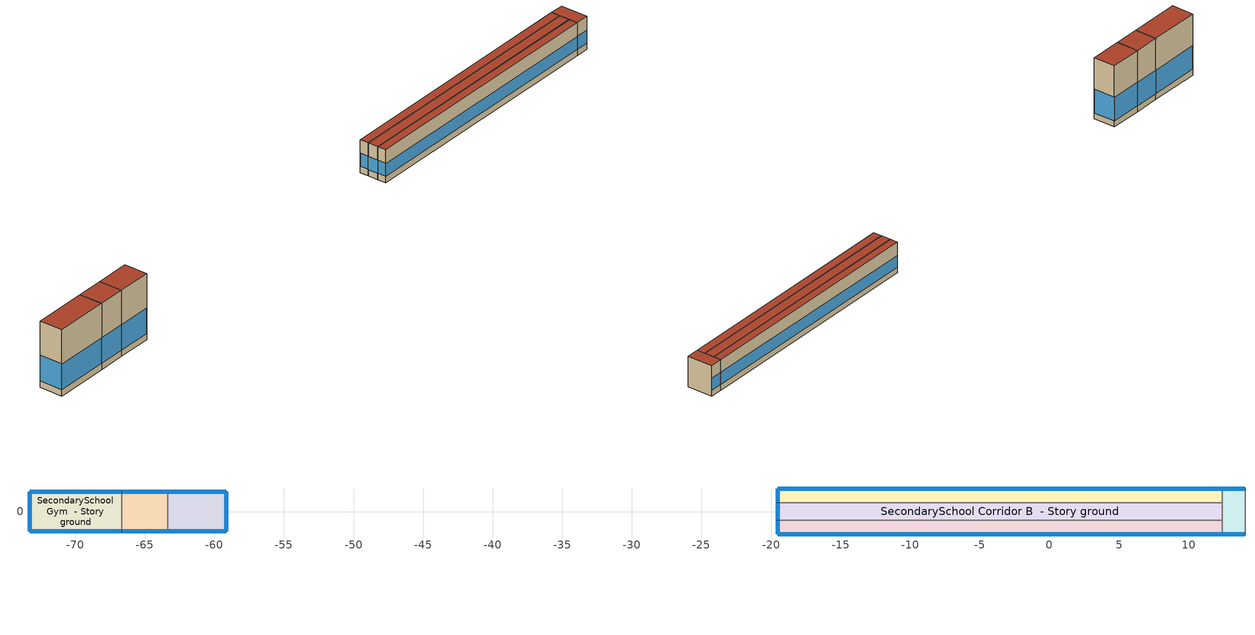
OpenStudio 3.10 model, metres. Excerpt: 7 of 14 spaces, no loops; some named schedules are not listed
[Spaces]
SecondarySchool Classroom A  - Story ground
 floor ground (Foundation F 1.26W/m*K Perim 32.97m Area 32.78m2): -19.52,-1.65 -19.52,-0.62 12.43,-0.62 12.43,-1.65 z0
 wall outside (SecondarySchool Classroom A  - Story ground Wall 4 c tbd): -19.52,-0.62 -19.52,-1.65 z0:3.96
 wall outside (SecondarySchool Classroom A  - Story ground Wall 3 c tbd): -19.52,-1.65 12.43,-1.65 z0:3.96
 wall to SecondarySchool Corridor B  - Story ground: 12.43,-0.62 -19.52,-0.62 z0:3.96
 wall to SecondarySchool Mechanical  - Story ground: 12.43,-1.65 12.43,-0.62 z0:3.96
 window (Window U-0.91 SHGC 0.68): -19.5,-1.65 12.4,-1.65 z0.76:2.27; -19.52,-0.65 -19.52,-1.62 z0.76:2.35
 roof outside (SecondarySchool Classroom A  - Story ground RoofCeiling 1 c tbd): 12.43,-1.65 12.43,-0.62 -19.52,-0.62 -19.52,-1.65 z3.96
SecondarySchool Corridor B  - Story ground
 floor ground (Foundation F 1.26W/m*K Perim 1.25m Area 39.84m2): -19.52,-0.62 -19.52,0.62 12.43,0.62 12.43,-0.62 z0
 wall outside (SecondarySchool Corridor B  - Story ground Wall 1 c tbd): -19.52,0.62 -19.52,-0.62 z0:3.96
 wall to SecondarySchool Classroom C  - Story ground: 12.43,0.62 -19.52,0.62 z0:3.96
 wall to SecondarySchool Mechanical  - Story ground: 12.43,-0.62 12.43,0.62 z0:3.96
 window (Window U-0.91 SHGC 0.68): -19.52,0.6 -19.52,-0.6 z0.76:2.33
 roof outside (SecondarySchool Corridor B  - Story ground RoofCeiling 1 c tbd): 12.43,-0.62 12.43,0.62 -19.52,0.62 -19.52,-0.62 z3.96
SecondarySchool Classroom C  - Story ground
 floor ground (Foundation F 1.26W/m*K Perim 32.97m Area 32.78m2): -19.52,0.62 -19.52,1.65 12.43,1.65 12.43,0.62 z0
 wall outside (SecondarySchool Classroom C  - Story ground Wall 1 c tbd): -19.52,1.65 -19.52,0.62 z0:3.96
 wall outside (SecondarySchool Classroom C  - Story ground Wall 2 c tbd): 12.43,1.65 -19.52,1.65 z0:3.96
 wall to SecondarySchool Mechanical  - Story ground: 12.43,0.62 12.43,1.65 z0:3.96
 window (Window U-0.91 SHGC 0.68): -19.52,1.62 -19.52,0.65 z0.76:2.35; 12.4,1.65 -19.5,1.65 z0.76:2.27
 roof outside (SecondarySchool Classroom C  - Story ground RoofCeiling 1 c tbd): 12.43,0.62 12.43,1.65 -19.52,1.65 -19.52,0.62 z3.96
SecondarySchool Mechanical  - Story ground
 floor ground (Foundation F 1.26W/m*K Perim 3.25m Area 5.35m2): 12.43,-1.65 12.43,1.65 14.05,1.65 14.05,-1.65 z0
 wall outside (SecondarySchool Mechanical  - Story ground Wall 4 c tbd): 14.05,1.65 12.43,1.65 z0:3.96
 wall outside (SecondarySchool Mechanical  - Story ground Wall 5 c tbd): 12.43,-1.65 14.05,-1.65 z0:3.96
 wall to SecondarySchool Library  - Story ground: 14.05,-1.65 14.05,1.65 z0:3.96
 window (Window U-0.91 SHGC 0.68): 14.02,1.65 12.45,1.65 / 12.45,-1.65 14.02,-1.65 z0.76:2.32
 roof outside (SecondarySchool Mechanical  - Story ground RoofCeiling 1 c tbd): 14.05,-1.65 14.05,1.65 12.43,1.65 12.43,-1.65 z3.96
SecondarySchool Gym  - Story ground
 floor ground (Foundation F 1.26W/m*K Perim 16.09m Area 18.75m2): -73.28,-1.41 -73.28,1.41 -66.65,1.41 -66.65,-1.41 z0
 wall outside (SecondarySchool Gym  - Story ground Wall 1 c tbd): -73.28,1.41 -73.28,-1.41 z0:7.92
 wall outside (SecondarySchool Gym  - Story ground Wall 3 c tbd): -66.65,1.41 -73.28,1.41 z0:7.92
 wall outside (SecondarySchool Gym  - Story ground Wall 4 c tbd): -73.28,-1.41 -66.65,-1.41 z0:7.92
 wall to SecondarySchool Auditorium  - Story ground: -66.65,-1.41 -66.65,1.41 z0:7.92
 window (Window U-0.91 SHGC 0.68): -73.28,1.39 -73.28,-1.39 z0.76:3.83; -66.67,1.41 -73.25,1.41 / -73.25,-1.41 -66.67,-1.41 z0.76:3.8
 roof outside (SecondarySchool Gym  - Story ground RoofCeiling 1 c tbd): -66.65,-1.41 -66.65,1.41 -73.28,1.41 -73.28,-1.41 z7.92
SecondarySchool Auditorium  - Story ground
 floor ground (Foundation F 1.26W/m*K Perim 6.63m Area 9.36m2): -66.65,-1.41 -66.65,1.41 -63.33,1.41 -63.33,-1.41 z0
 wall outside (SecondarySchool Auditorium  - Story ground Wall 2 c tbd): -63.33,1.41 -66.65,1.41 z0:7.92
 wall outside (SecondarySchool Auditorium  - Story ground Wall 3 c tbd): -66.65,-1.41 -63.33,-1.41 z0:7.92
 wall to SecondarySchool Gym - audience  - Story ground: -63.33,-1.41 -63.33,1.41 z0:7.92
 window (Window U-0.91 SHGC 0.68): -63.36,1.41 -66.62,1.41 / -66.62,-1.41 -63.36,-1.41 z0.76:3.82
 roof outside (SecondarySchool Auditorium  - Story ground RoofCeiling 1 c tbd): -63.33,-1.41 -63.33,1.41 -66.65,1.41 -66.65,-1.41 z7.92
SecondarySchool Gym - audience  - Story ground
 floor ground (Foundation F 1.26W/m*K Perim 11.2m Area 11.84m2): -63.33,-1.41 -63.33,1.41 -59.15,1.41 -59.15,-1.41 z0
 wall outside (SecondarySchool Gym - audience  - Story ground Wall 2 c tbd): -59.15,1.41 -63.33,1.41 z0:7.92
 wall outside (SecondarySchool Gym - audience  - Story ground Wall 4 c tbd): -59.15,-1.41 -59.15,1.41 z0:7.92
 wall outside (SecondarySchool Gym - audience  - Story ground Wall 3 c tbd): -63.33,-1.41 -59.15,-1.41 z0:7.92
 window (Window U-0.91 SHGC 0.68): -59.17,1.41 -63.31,1.41 / -63.31,-1.41 -59.17,-1.41 z0.76:3.81; -59.15,-1.39 -59.15,1.39 z0.76:3.83
 roof outside (SecondarySchool Gym - audience  - Story ground RoofCeiling 1 c tbd): -59.15,-1.41 -59.15,1.41 -63.33,1.41 -63.33,-1.41 z7.92
[Building]
ComStock DOE Ref Pre-1980|SecondarySchool: North Axis {deg}=315; Default Construction Set=ComStock DOE Ref Pre-1980 - SecSchl - ASHRAE 169-2013-6A; Default Schedule Set=Building Default Schedule Set; Standards Building Type=SecondarySchool
[Site]
Mankata Rgnl Arpt_MN_USA: Latitude {deg}=44.22; Longitude {deg}=-93.92; Time Zone {hr}=-6; Elevation {m}=311; Terrain=City
[Site:WaterMainsTemperature]
Calculation Method=Correlation; Annual Average Outdoor Air Temperature {C}=7.08917; Maximum Difference In Monthly Average Outdoor Air Temperatures {deltaC}=31.69
[SizingPeriod:DesignDay] Barometric Pressure {Pa}=97644; Rain Indicator=No; Snow Indicator=No; Day of Month=21; Daylight Saving Time Indicator=No; Humidity Condition Type=Wetbulb; Dry-Bulb Temperature Range Modifier Type=DefaultMultipliers
Name | Maximum Dry-Bulb Temperature {C} | Daily Dry-Bulb Temperature Range {deltaC} | Wind Speed {m/s} | Wind Direction {deg} | Month | Day Type | Wetbulb or DewPoint at Maximum Dry-Bulb {C} | Solar Model Indicator | ASHRAE Clear Sky Optical Depth for Beam Irradiance | ASHRAE Clear Sky Optical Depth for Diffuse Irradiance | Sky Clearness
Mankata Rgnl Arpt Ann Clg .4% Condns DB=>MWB 1 | 32 | 9.5 | 6.2 | 190 | 7 | SummerDesignDay | 23.1 | ASHRAETau | 0.361 | 2.356
Mankata Rgnl Arpt Ann Clg .4% Condns WB=>MDB 1 | 29.3 | 9.5 | 6.2 | 190 | 7 | SummerDesignDay | 24.8 | ASHRAETau | 0.361 | 2.356
Mankata Rgnl Arpt Ann Htg 99.6% Condns DB 1 | -25 | 0 | 3.9 | 310 | 1 | WinterDesignDay | -25 | ASHRAEClearSky |  |  | 0
Mankata Rgnl Arpt August .4% Condns DB=>MCWB 1 | 32.2 | 9.4 | 6.2 | 190 | 8 | SummerDesignDay | 25.5 | ASHRAETau | 0.363 | 2.387
[ClimateZones]
Climate Zone Institution Name 1=ASHRAE; Climate Zone Document Name 1=ANSI/ASHRAE Standard 169; Climate Zone Document Year 1=2006; Climate Zone Value 1=ASHRAE 169-2013-6A
[Site:GroundTemperature:FCfactorMethod]
January Ground Temperature {C}=7.01; February Ground Temperature {C}=-2.82; March Ground Temperature {C}=-3.98; April Ground Temperature {C}=-9; May Ground Temperature {C}=-9.36; June Ground Temperature {C}=-0.77; July Ground Temperature {C}=2.37; August Ground Temperature {C}=18.89; September Ground Temperature {C}=21.75; October Ground Temperature {C}=22.33; November Ground Temperature {C}=21.21; December Ground Temperature {C}=17.44
[Construction:FfactorGroundFloor] F-Factor {W/m-K}=1.26344
Name | Area {m2} | PerimeterExposed {m}
Foundation F 1.26W/m*K Perim 11.2m Area 11.84m2 | 11.8358 | 11.2012
Foundation F 1.26W/m*K Perim 1.25m Area 39.84m2 | 39.8368 | 1.24693
Foundation F 1.26W/m*K Perim 32.97m Area 32.78m2 | 32.7762 | 32.9739
Foundation F 1.26W/m*K Perim 3.25m Area 5.35m2 | 5.3532 | 3.24557
Foundation F 1.26W/m*K Perim 16.09m Area 18.75m2 | 18.7478 | 16.0919
Foundation F 1.26W/m*K Perim 6.63m Area 9.36m2 | 9.36463 | 6.62607
[DefaultConstructionSet]
ComStock DOE Ref Pre-1980 - SecSchl - ASHRAE 169-2013-6A: Default Exterior Surface Constructions=Default Surface Constructions 1; Default Interior Surface Constructions=Default Surface Constructions 2; Default Ground Contact Surface Constructions=Default Surface Constructions 3; Default Exterior SubSurface Constructions=Default Sub Surface Constructions 1; Default Interior SubSurface Constructions=Default Sub Surface Constructions 2; Interior Partition Construction=Typical Interior Partition
[DefaultSurfaceConstructions]
Name | Floor Construction | Wall Construction | Roof Ceiling Construction
Default Surface Constructions 1 | Typical Insulated Exterior Mass Floor | Typical Insulated Steel Framed Exterior Wall R-6.9 | Typical IEAD Roof R-16.67
Default Surface Constructions 2 | Typical Interior Floor | Typical Interior Wall | Typical Interior Ceiling
Default Surface Constructions 3 | Typical Insulated Carpeted 6in Slab Floor | Typical Insulated Basement Mass Wall
[Construction]
Typical Insulated Exterior Mass Floor: 4 in. Normalweight Concrete Floor, Typical Carpet Pad
Typical Insulated Steel Framed Exterior Wall R-6.9: 25mm Stucco, 5/8 in. Gypsum Board, Typical Insulation R-4.72, 5/8 in. Gypsum Board
Typical IEAD Roof R-16.67: Roof Membrane, Typical Insulation R-15.55, Metal Roof Surface
Typical Interior Floor: 100mm Normalweight concrete floor, CP02 CARPET PAD
Typical Interior Wall: G01 13mm gypsum board, G01 13mm gypsum board
Typical Interior Ceiling: CP02 CARPET PAD, 100mm Normalweight concrete floor
Typical Insulated Carpeted 6in Slab Floor: 6 in. Normalweight Concrete Floor, Typical Carpet Pad
Typical Insulated Basement Mass Wall: 8 in. Concrete Block Basement Wall
U 0.62 SHGC 0.41 Simple Glazing: U 0.62 SHGC 0.41 Simple Glazing
Typical Insulated Metal Door: F08 Metal surface, Typical Insulation
U 0.88 SHGC 0.16 Sgl Ref-A-L Clr 6mm: REF A CLEAR LO 6MM
Typical Overhead Door: Typical Insulation
Typical Interior Window: Clear 3mm
Typical Interior Door; Typical Interior Partition: G05 25mm wood
InteriorFurnishings: Std Wood 6inch
Window U-0.91 SHGC 0.68: Simple Glazing Single - No LowE - Clear - Wood
SecondarySchool Auditorium  - Story ground RoofCeiling 1 c tbd: Roof Membrane, SecondarySchool Auditorium  - Story ground RoofCeiling 1 m tbd, Metal Roof Surface
SecondarySchool Auditorium  - Story ground Wall 2 c tbd: 25mm Stucco, 5/8 in. Gypsum Board, SecondarySchool Auditorium  - Story ground Wall 2 m tbd, 5/8 in. Gypsum Board
SecondarySchool Auditorium  - Story ground Wall 3 c tbd: 25mm Stucco, 5/8 in. Gypsum Board, SecondarySchool Auditorium  - Story ground Wall 3 m tbd, 5/8 in. Gypsum Board
SecondarySchool Classroom A  - Story ground RoofCeiling 1 c tbd: Roof Membrane, SecondarySchool Classroom A  - Story ground RoofCeiling 1 m tbd, Metal Roof Surface
SecondarySchool Classroom A  - Story ground Wall 3 c tbd: 25mm Stucco, 5/8 in. Gypsum Board, SecondarySchool Classroom A  - Story ground Wall 3 m tbd, 5/8 in. Gypsum Board
SecondarySchool Classroom A  - Story ground Wall 4 c tbd: 25mm Stucco, 5/8 in. Gypsum Board, SecondarySchool Classroom A  - Story ground Wall 4 m tbd, 5/8 in. Gypsum Board
SecondarySchool Classroom C  - Story ground RoofCeiling 1 c tbd: Roof Membrane, SecondarySchool Classroom C  - Story ground RoofCeiling 1 m tbd, Metal Roof Surface
SecondarySchool Classroom C  - Story ground Wall 1 c tbd: 25mm Stucco, 5/8 in. Gypsum Board, SecondarySchool Classroom C  - Story ground Wall 1 m tbd, 5/8 in. Gypsum Board
SecondarySchool Classroom C  - Story ground Wall 2 c tbd: 25mm Stucco, 5/8 in. Gypsum Board, SecondarySchool Classroom C  - Story ground Wall 2 m tbd, 5/8 in. Gypsum Board
SecondarySchool Corridor B  - Story ground RoofCeiling 1 c tbd: Roof Membrane, SecondarySchool Corridor B  - Story ground RoofCeiling 1 m tbd, Metal Roof Surface
SecondarySchool Corridor B  - Story ground Wall 1 c tbd: 25mm Stucco, 5/8 in. Gypsum Board, SecondarySchool Corridor B  - Story ground Wall 1 m tbd, 5/8 in. Gypsum Board
SecondarySchool Gym  - Story ground RoofCeiling 1 c tbd: Roof Membrane, SecondarySchool Gym  - Story ground RoofCeiling 1 m tbd, Metal Roof Surface
SecondarySchool Gym  - Story ground Wall 1 c tbd: 25mm Stucco, 5/8 in. Gypsum Board, SecondarySchool Gym  - Story ground Wall 1 m tbd, 5/8 in. Gypsum Board
SecondarySchool Gym  - Story ground Wall 3 c tbd: 25mm Stucco, 5/8 in. Gypsum Board, SecondarySchool Gym  - Story ground Wall 3 m tbd, 5/8 in. Gypsum Board
SecondarySchool Gym  - Story ground Wall 4 c tbd: 25mm Stucco, 5/8 in. Gypsum Board, SecondarySchool Gym  - Story ground Wall 4 m tbd, 5/8 in. Gypsum Board
SecondarySchool Gym - audience  - Story ground RoofCeiling 1 c tbd: Roof Membrane, SecondarySchool Gym - audience  - Story ground RoofCeiling 1 m tbd, Metal Roof Surface
SecondarySchool Gym - audience  - Story ground Wall 2 c tbd: 25mm Stucco, 5/8 in. Gypsum Board, SecondarySchool Gym - audience  - Story ground Wall 2 m tbd, 5/8 in. Gypsum Board
SecondarySchool Gym - audience  - Story ground Wall 3 c tbd: 25mm Stucco, 5/8 in. Gypsum Board, SecondarySchool Gym - audience  - Story ground Wall 3 m tbd, 5/8 in. Gypsum Board
SecondarySchool Gym - audience  - Story ground Wall 4 c tbd: 25mm Stucco, 5/8 in. Gypsum Board, SecondarySchool Gym - audience  - Story ground Wall 4 m tbd, 5/8 in. Gypsum Board
SecondarySchool Mechanical  - Story ground RoofCeiling 1 c tbd: Roof Membrane, SecondarySchool Mechanical  - Story ground RoofCeiling 1 m tbd, Metal Roof Surface
SecondarySchool Mechanical  - Story ground Wall 4 c tbd: 25mm Stucco, 5/8 in. Gypsum Board, SecondarySchool Mechanical  - Story ground Wall 4 m tbd, 5/8 in. Gypsum Board
SecondarySchool Mechanical  - Story ground Wall 5 c tbd: 25mm Stucco, 5/8 in. Gypsum Board, SecondarySchool Mechanical  - Story ground Wall 5 m tbd, 5/8 in. Gypsum Board
[Material:NoMass] Roughness=Smooth; Thermal Absorptance=0.9; Solar Absorptance=0.7
Name | Thermal Resistance {m2-K/W} | Visible Absorptance
Typical Insulation R-4.72 | 0.830832 | 0.7
Typical Carpet Pad; CP02 CARPET PAD | 0.21648 | 0.8
Typical Insulation R-15.55 | 2.73841 | 0.7
Typical Insulation | 0.0282222 | 0.7
SecondarySchool Auditorium  - Story ground RoofCeiling 1 m tbd | 1.57083 | 0.7
SecondarySchool Auditorium  - Story ground Wall 2 m tbd; SecondarySchool Auditorium  - Story ground Wall 3 m tbd | 0.617487 | 0.7
SecondarySchool Classroom A  - Story ground RoofCeiling 1 m tbd; SecondarySchool Classroom C  - Story ground RoofCeiling 1 m tbd | 1.33138 | 0.7
SecondarySchool Classroom A  - Story ground Wall 3 m tbd; SecondarySchool Classroom C  - Story ground Wall 2 m tbd | 0.594932 | 0.7
SecondarySchool Classroom A  - Story ground Wall 4 m tbd; SecondarySchool Classroom C  - Story ground Wall 1 m tbd | 0.439255 | 0.7
SecondarySchool Corridor B  - Story ground RoofCeiling 1 m tbd | 2.65124 | 0.7
SecondarySchool Corridor B  - Story ground Wall 1 m tbd | 0.462344 | 0.7
SecondarySchool Gym  - Story ground RoofCeiling 1 m tbd | 1.44 | 0.7
SecondarySchool Gym  - Story ground Wall 1 m tbd; SecondarySchool Gym - audience  - Story ground Wall 4 m tbd | 0.605261 | 0.7
SecondarySchool Gym  - Story ground Wall 3 m tbd; SecondarySchool Gym  - Story ground Wall 4 m tbd | 0.655591 | 0.7
SecondarySchool Gym - audience  - Story ground RoofCeiling 1 m tbd | 1.37321 | 0.7
SecondarySchool Gym - audience  - Story ground Wall 2 m tbd; SecondarySchool Gym - audience  - Story ground Wall 3 m tbd | 0.632903 | 0.7
SecondarySchool Mechanical  - Story ground RoofCeiling 1 m tbd | 1.67293 | 0.7
SecondarySchool Mechanical  - Story ground Wall 4 m tbd; SecondarySchool Mechanical  - Story ground Wall 5 m tbd | 0.489468 | 0.7
[Material] Thermal Absorptance=0.9
Name | Roughness | Thickness {m} | Conductivity {W/m-K} | Density {kg/m3} | Specific Heat {J/kg-K} | Solar Absorptance | Visible Absorptance
4 in. Normalweight Concrete Floor | MediumRough | 0.1016 | 2.31 | 2322 | 832 | 0.7 | 0.7
25mm Stucco | Smooth | 0.0254 | 0.72 | 1856 | 840 | 0.7 | 0.7
5/8 in. Gypsum Board | MediumSmooth | 0.0159 | 0.16 | 800 | 1090 | 0.7 | 0.7
Roof Membrane | VeryRough | 0.0095 | 0.16 | 1121.29 | 1460 | 0.7 | 0.7
Metal Roof Surface; F08 Metal surface | Smooth | 0.0008 | 45.28 | 7824 | 500 | 0.7 | 0.7
100mm Normalweight concrete floor | MediumRough | 0.1016 | 2.31045 | 2322 | 832.557 | 0.7 | 0.7
G01 13mm gypsum board | Smooth | 0.0127 | 0.160031 | 800.001 | 1090.73 | 0.7 | 0.5
6 in. Normalweight Concrete Floor | MediumRough | 0.1524 | 2.31 | 2322 | 832 | 0.7 | 0.7
8 in. Concrete Block Basement Wall | MediumRough | 0.2032 | 1.326 | 1842 | 912 | 0.7 | 0.7
G05 25mm wood | MediumSmooth | 0.0254 | 0.15 | 608 | 1630 | 0.5 | 0.5
Std Wood 6inch | MediumSmooth | 0.15 | 0.12 | 540 | 1210 | 0.7 | 0.7
[DefaultSubSurfaceConstructions]
Name | Fixed Window Construction | Operable Window Construction | Door Construction | Glass Door Construction | Overhead Door Construction | Tubular Daylight Dome Construction | Tubular Daylight Diffuser Construction
Default Sub Surface Constructions 1 | U 0.62 SHGC 0.41 Simple Glazing | U 0.62 SHGC 0.41 Simple Glazing | Typical Insulated Metal Door | U 0.88 SHGC 0.16 Sgl Ref-A-L Clr 6mm | Typical Overhead Door | Typical Interior Window | Typical Interior Window
Default Sub Surface Constructions 2 | Typical Interior Window | Typical Interior Window | Typical Interior Door
[WindowMaterial:SimpleGlazingSystem]
Name | U-Factor {W/m2-K} | Solar Heat Gain Coefficient | Visible Transmittance
U 0.62 SHGC 0.41 Simple Glazing | 3.52052 | 0.41 | 0.81
Simple Glazing Single - No LowE - Clear - Wood | 5.16722 | 0.683 | 0.723
[WindowMaterial:Glazing] Optical Data Type=SpectralAverage; Infrared Transmittance at Normal Incidence=0; Front Side Infrared Hemispherical Emissivity=0.84; Conductivity {W/m-K}=0.9; Dirt Correction Factor for Solar and Visible Transmittance=1; Solar Diffusing=No
Name | Thickness {m} | Solar Transmittance at Normal Incidence | Front Side Solar Reflectance at Normal Incidence | Back Side Solar Reflectance at Normal Incidence | Visible Transmittance at Normal Incidence | Front Side Visible Reflectance at Normal Incidence | Back Side Visible Reflectance at Normal Incidence | Back Side Infrared Hemispherical Emissivity
REF A CLEAR LO 6MM | 0.006 | 0.066 | 0.341 | 0.493 | 0.08 | 0.41 | 0.37 | 0.4
Clear 3mm | 0.003 | 0.837 | 0.075 | 0.075 | 0.898 | 0.081 | 0.081 | 0.84
[SpaceType] Standards Building Type=SecondarySchool
Name | Default Schedule Set | Design Specification Outdoor Air Object | Standards Space Type
SecondarySchool Mechanical - ComStock DOE Ref Pre-1980 | SecondarySchool Mechanical Schedule Set | SecondarySchool Mechanical Ventilation | Mechanical
SecondarySchool Auditorium - ComStock DOE Ref Pre-1980 | SecondarySchool Auditorium Schedule Set | SecondarySchool Auditorium Ventilation | Auditorium
SecondarySchool Gym - audience - ComStock DOE Ref Pre-1980 | SecondarySchool Gym - audience Schedule Set | SecondarySchool Gym - audience Ventilation | Gym - audience
SecondarySchool Gym - ComStock DOE Ref Pre-1980 | SecondarySchool Gym Schedule Set | SecondarySchool Gym Ventilation | Gym
SecondarySchool Corridor - ComStock DOE Ref Pre-1980 | SecondarySchool Corridor Schedule Set | SecondarySchool Corridor Ventilation | Corridor
SecondarySchool Classroom - ComStock DOE Ref Pre-1980 | SecondarySchool Classroom Schedule Set | SecondarySchool Classroom Ventilation | Classroom
[BuildingStory]
Story ground: Nominal Z Coordinate {m}=0; Nominal Floor to Floor Height {m}=3.9624
[Space] Building Story=Story ground
Name | Space Type | Thermal Zone
SecondarySchool Classroom A  - Story ground | SecondarySchool Classroom - ComStock DOE Ref Pre-1980 | Zone SecondarySchool Classroom A  - Story ground
SecondarySchool Corridor B  - Story ground | SecondarySchool Corridor - ComStock DOE Ref Pre-1980 | Zone SecondarySchool Corridor B  - Story ground
SecondarySchool Classroom C  - Story ground | SecondarySchool Classroom - ComStock DOE Ref Pre-1980 | Zone SecondarySchool Classroom C  - Story ground
SecondarySchool Mechanical  - Story ground | SecondarySchool Mechanical - ComStock DOE Ref Pre-1980 | Zone SecondarySchool Mechanical  - Story ground
SecondarySchool Gym  - Story ground | SecondarySchool Gym - ComStock DOE Ref Pre-1980 | Zone SecondarySchool Gym  - Story ground
SecondarySchool Auditorium  - Story ground | SecondarySchool Auditorium - ComStock DOE Ref Pre-1980 | Zone SecondarySchool Auditorium  - Story ground
SecondarySchool Gym - audience  - Story ground | SecondarySchool Gym - audience - ComStock DOE Ref Pre-1980 | Zone SecondarySchool Gym - audience  - Story ground
[ThermalZone] Multiplier=1; Use Ideal Air Loads=No
Name | Thermostat
Zone SecondarySchool Classroom A  - Story ground | SecondarySchool Classroom - ComStock DOE Ref Pre-1980 Thermostat
Zone SecondarySchool Corridor B  - Story ground | SecondarySchool Corridor - ComStock DOE Ref Pre-1980 Thermostat
Zone SecondarySchool Classroom C  - Story ground | SecondarySchool Classroom - ComStock DOE Ref Pre-1980 Thermostat 1
Zone SecondarySchool Mechanical  - Story ground | SecondarySchool Mechanical - ComStock DOE Ref Pre-1980 Thermostat
Zone SecondarySchool Gym  - Story ground | SecondarySchool Gym - ComStock DOE Ref Pre-1980 Thermostat
Zone SecondarySchool Auditorium  - Story ground | SecondarySchool Auditorium - ComStock DOE Ref Pre-1980 Thermostat
Zone SecondarySchool Gym - audience  - Story ground | SecondarySchool Gym - audience - ComStock DOE Ref Pre-1980 Thermostat
[People:Definition] Number of People Calculation Method=People/Area; Fraction Radiant=0.3
Name | People per Space Floor Area {person/m2}
SecondarySchool Auditorium People Definition; SecondarySchool Gym People Definition | 1.0004
SecondarySchool Classroom People Definition | 0.249938
SecondarySchool Corridor People Definition | 0.100212
SecondarySchool Gym - audience People Definition | 0.300313
SecondarySchool Mechanical People Definition | 0.0100104
[People] Work Efficiency Schedule=Work Efficiency Schedule; Clothing Insulation Schedule=Clothing Schedule; Air Velocity Schedule=Air Velocity Schedule; Multiplier=1
Name | People Definition | Space or SpaceType
SecondarySchool Auditorium People | SecondarySchool Auditorium People Definition | SecondarySchool Auditorium - ComStock DOE Ref Pre-1980
SecondarySchool Classroom People | SecondarySchool Classroom People Definition | SecondarySchool Classroom - ComStock DOE Ref Pre-1980
SecondarySchool Corridor People | SecondarySchool Corridor People Definition | SecondarySchool Corridor - ComStock DOE Ref Pre-1980
SecondarySchool Gym People | SecondarySchool Gym People Definition | SecondarySchool Gym - ComStock DOE Ref Pre-1980
SecondarySchool Gym - audience People | SecondarySchool Gym - audience People Definition | SecondarySchool Gym - audience - ComStock DOE Ref Pre-1980
SecondarySchool Mechanical People | SecondarySchool Mechanical People Definition | SecondarySchool Mechanical - ComStock DOE Ref Pre-1980
[Lights:Definition] Design Level Calculation Method=Watts/Area; Fraction Visible=0.2; Return Air Fraction=0
Name | Watts per Space Floor Area {W/m2} | Fraction Radiant
SecondarySchool Classroom - ComStock DOE Ref Pre-1980 General Lights Definition | 5.66011 | 0.365
SecondarySchool Corridor - ComStock DOE Ref Pre-1980 General Lights Definition | 2.66834 | 0.365
SecondarySchool Gym - ComStock DOE Ref Pre-1980 General Lights Definition; SecondarySchool Gym - audience - ComStock DOE Ref Pre-1980 General Lights Definition | 6.27135 | 0.465
SecondarySchool Auditorium - ComStock DOE Ref Pre-1980 General Lights Definition | 0.992389 | 0.465
SecondarySchool Auditorium - ComStock DOE Ref Pre-1980 Wall Wash Lights Definition | 0.318031 | 0.165
SecondarySchool Mechanical - ComStock DOE Ref Pre-1980 General Lights Definition | 3.55488 | 0.365
SecondarySchool Mechanical - ComStock DOE Ref Pre-1980 Task Lights Definition | 0.569567 | 0.165
[ElectricEquipment:Definition] Design Level Calculation Method=Watts/Area; Fraction Latent=0; Fraction Radiant=0.5; Fraction Lost=0
Name | Watts per Space Floor Area {W/m2}
SecondarySchool Auditorium Elec Equip Definition; SecondarySchool Gym Elec Equip Definition | 4.9514
SecondarySchool Classroom Elec Equip Definition | 9.99967
SecondarySchool Corridor Elec Equip Definition; SecondarySchool Mechanical Elec Equip Definition | 3.98265
SecondarySchool Gym - audience Elec Equip Definition | 0.850128
[ElectricEquipment] Schedule=Education_School BLDG_EQUIP_EndUseData BPR Adjusted
Name | Electric Equipment Definition | Space or SpaceType
SecondarySchool Auditorium Elec Equip | SecondarySchool Auditorium Elec Equip Definition | SecondarySchool Auditorium - ComStock DOE Ref Pre-1980
SecondarySchool Classroom Elec Equip | SecondarySchool Classroom Elec Equip Definition | SecondarySchool Classroom - ComStock DOE Ref Pre-1980
SecondarySchool Corridor Elec Equip | SecondarySchool Corridor Elec Equip Definition | SecondarySchool Corridor - ComStock DOE Ref Pre-1980
SecondarySchool Gym Elec Equip | SecondarySchool Gym Elec Equip Definition | SecondarySchool Gym - ComStock DOE Ref Pre-1980
SecondarySchool Gym - audience Elec Equip | SecondarySchool Gym - audience Elec Equip Definition | SecondarySchool Gym - audience - ComStock DOE Ref Pre-1980
SecondarySchool Mechanical Elec Equip | SecondarySchool Mechanical Elec Equip Definition | SecondarySchool Mechanical - ComStock DOE Ref Pre-1980
[DesignSpecification:OutdoorAir] Outdoor Air Method=Sum
Name | Outdoor Air Flow per Person {m3/s-person} | Outdoor Air Flow per Floor Area {m3/s-m2}
SecondarySchool Auditorium Ventilation | 0.00707921
SecondarySchool Classroom Ventilation | 0.00799951
SecondarySchool Corridor Ventilation |  | 0.000508
SecondarySchool Gym Ventilation; SecondarySchool Gym - audience Ventilation | 0.00943895
SecondarySchool Mechanical Ventilation |  | 0.000254
[DefaultScheduleSet]
Name | Number of People Schedule | People Activity Level Schedule | Lighting Schedule | Electric Equipment Schedule | Hours of Operation Schedule
SecondarySchool Auditorium Schedule Set | SecondarySchool Auditorium Occ | SecondarySchool Activity | Education_School BLDG_LIGHT_EndUseData | Education_School BLDG_EQUIP_EndUseData
SecondarySchool Classroom Schedule Set; SecondarySchool Corridor Schedule Set; SecondarySchool Mechanical Schedule Set | SecondarySchool Bldg Occ | SecondarySchool Activity | Education_School BLDG_LIGHT_EndUseData | Education_School BLDG_EQUIP_EndUseData
SecondarySchool Gym Schedule Set; SecondarySchool Gym - audience Schedule Set | SecondarySchool Gym Occ | SecondarySchool Activity | Education_School BLDG_LIGHT_EndUseData | Education_School BLDG_EQUIP_EndUseData
Building Default Schedule Set |  |  |  |  | Building Hours of Operation NonResidential
[Exterior:Lights:Definition]
Name | Design Level {W}
Parking Areas and Drives 0.04 W/ft^2 Def (W/ft^2) | 0.041
Building Facades 0.15 W/ft^2 Def (W/ft^2) | 0.15
Main Entries 30.0 W/ft Def (W/ft) | 30
Other Doors 20.0 W/ft Def (W/ft) | 20
[Exterior:Lights] Control Option=AstronomicalClock
Name | Exterior Lights Definition | Schedule | Multiplier
Parking Areas and Drives 0.04 W/ft^2 | Parking Areas and Drives 0.04 W/ft^2 Def (W/ft^2) | Always On Discrete | 728.192
Building Facades 0.15 W/ft^2 | Building Facades 0.15 W/ft^2 Def (W/ft^2) | Schedule Ruleset 1 | 7227.83
Main Entries 30.0 W/ft | Main Entries 30.0 W/ft Def (W/ft) | Always On Discrete | 8
Other Doors 20.0 W/ft | Other Doors 20.0 W/ft Def (W/ft) | Always On Discrete | 1.96
[ThermostatSetpoint:DualSetpoint] Heating Setpoint Temperature Schedule=SecondarySchool HtgSetp; Cooling Setpoint Temperature Schedule=SecondarySchool ClgSetp
SecondarySchool Auditorium - ComStock DOE Ref Pre-1980 Thermostat; SecondarySchool Classroom - ComStock DOE Ref Pre-1980 Thermostat; SecondarySchool Classroom - ComStock DOE Ref Pre-1980 Thermostat 1; SecondarySchool Corridor - ComStock DOE Ref Pre-1980 Thermostat; SecondarySchool Gym - audience - ComStock DOE Ref Pre-1980 Thermostat; SecondarySchool Gym - ComStock DOE Ref Pre-1980 Thermostat; SecondarySchool Mechanical - ComStock DOE Ref Pre-1980 Thermostat
[InternalMass:Definition]
Internal Mass Definition 1: Construction=InteriorFurnishings; Design Level Calculation Method=SurfaceArea/Area; Surface Area per Space Floor Area=2
[InternalMass] Internal Mass Definition=Internal Mass Definition 1; Multiplier=1
Name | Space or SpaceType
SecondarySchool Gym - audience  - Story ground Mass | SecondarySchool Gym - audience  - Story ground
SecondarySchool Corridor B  - Story ground Mass | SecondarySchool Corridor B  - Story ground
SecondarySchool Classroom C  - Story ground Mass | SecondarySchool Classroom C  - Story ground
SecondarySchool Mechanical  - Story ground Mass | SecondarySchool Mechanical  - Story ground
SecondarySchool Classroom A  - Story ground Mass | SecondarySchool Classroom A  - Story ground
SecondarySchool Gym  - Story ground Mass | SecondarySchool Gym  - Story ground
SecondarySchool Auditorium  - Story ground Mass | SecondarySchool Auditorium  - Story ground
[Lights] Schedule=Education_School BLDG_LIGHT_EndUseData BPR Adjusted; Fraction Replaceable=1
Name | Lights Definition | Space or SpaceType
SecondarySchool Classroom - ComStock DOE Ref Pre-1980 General Lighting | SecondarySchool Classroom - ComStock DOE Ref Pre-1980 General Lights Definition | SecondarySchool Classroom - ComStock DOE Ref Pre-1980
SecondarySchool Corridor - ComStock DOE Ref Pre-1980 General Lighting | SecondarySchool Corridor - ComStock DOE Ref Pre-1980 General Lights Definition | SecondarySchool Corridor - ComStock DOE Ref Pre-1980
SecondarySchool Gym - ComStock DOE Ref Pre-1980 General Lighting | SecondarySchool Gym - ComStock DOE Ref Pre-1980 General Lights Definition | SecondarySchool Gym - ComStock DOE Ref Pre-1980
SecondarySchool Gym - audience - ComStock DOE Ref Pre-1980 General Lighting | SecondarySchool Gym - audience - ComStock DOE Ref Pre-1980 General Lights Definition | SecondarySchool Gym - audience - ComStock DOE Ref Pre-1980
SecondarySchool Auditorium - ComStock DOE Ref Pre-1980 General Lighting | SecondarySchool Auditorium - ComStock DOE Ref Pre-1980 General Lights Definition | SecondarySchool Auditorium - ComStock DOE Ref Pre-1980
SecondarySchool Auditorium - ComStock DOE Ref Pre-1980 Wall Wash Lighting | SecondarySchool Auditorium - ComStock DOE Ref Pre-1980 Wall Wash Lights Definition | SecondarySchool Auditorium - ComStock DOE Ref Pre-1980
SecondarySchool Mechanical - ComStock DOE Ref Pre-1980 General Lighting | SecondarySchool Mechanical - ComStock DOE Ref Pre-1980 General Lights Definition | SecondarySchool Mechanical - ComStock DOE Ref Pre-1980
SecondarySchool Mechanical - ComStock DOE Ref Pre-1980 Task Lighting | SecondarySchool Mechanical - ComStock DOE Ref Pre-1980 Task Lights Definition | SecondarySchool Mechanical - ComStock DOE Ref Pre-1980
[SpaceInfiltration:DesignFlowRate] Design Flow Rate Calculation Method=Flow/ExteriorArea; Flow per Exterior Surface Area {m3/s-m2}=0.000619923; Velocity Term Coefficient=0; Density Basis=Outdoor
Name | Space or SpaceType | Schedule | Constant Term Coefficient | Temperature Term Coefficient | Velocity Squared Term Coefficient
SecondarySchool Gym - audience  - Story ground HVAC On Infiltration | SecondarySchool Gym - audience  - Story ground | Infiltration HVAC On Schedule 1 | 0.0798 | 0.0061 | 0.059
SecondarySchool Gym - audience  - Story ground HVAC Off Infiltration | SecondarySchool Gym - audience  - Story ground | Infiltration HVAC Off Schedule 1 | 0 | 0.0125 | 0.0779
SecondarySchool Corridor B  - Story ground HVAC On Infiltration | SecondarySchool Corridor B  - Story ground | Infiltration HVAC On Schedule 1 | 0.0798 | 0.0061 | 0.059
SecondarySchool Corridor B  - Story ground HVAC Off Infiltration | SecondarySchool Corridor B  - Story ground | Infiltration HVAC Off Schedule 1 | 0 | 0.0125 | 0.0779
SecondarySchool Classroom C  - Story ground HVAC On Infiltration | SecondarySchool Classroom C  - Story ground | Infiltration HVAC On Schedule 1 | 0.0798 | 0.0061 | 0.059
SecondarySchool Classroom C  - Story ground HVAC Off Infiltration | SecondarySchool Classroom C  - Story ground | Infiltration HVAC Off Schedule 1 | 0 | 0.0125 | 0.0779
SecondarySchool Mechanical  - Story ground HVAC On Infiltration | SecondarySchool Mechanical  - Story ground | Infiltration HVAC On Schedule 1 | 0.0798 | 0.0061 | 0.059
SecondarySchool Mechanical  - Story ground HVAC Off Infiltration | SecondarySchool Mechanical  - Story ground | Infiltration HVAC Off Schedule 1 | 0 | 0.0125 | 0.0779
SecondarySchool Classroom A  - Story ground HVAC On Infiltration | SecondarySchool Classroom A  - Story ground | Infiltration HVAC On Schedule 1 | 0.0798 | 0.0061 | 0.059
SecondarySchool Classroom A  - Story ground HVAC Off Infiltration | SecondarySchool Classroom A  - Story ground | Infiltration HVAC Off Schedule 1 | 0 | 0.0125 | 0.0779
SecondarySchool Gym  - Story ground HVAC On Infiltration | SecondarySchool Gym  - Story ground | Infiltration HVAC On Schedule 1 | 0.0798 | 0.0061 | 0.059
SecondarySchool Gym  - Story ground HVAC Off Infiltration | SecondarySchool Gym  - Story ground | Infiltration HVAC Off Schedule 1 | 0 | 0.0125 | 0.0779
SecondarySchool Auditorium  - Story ground HVAC On Infiltration | SecondarySchool Auditorium  - Story ground | Infiltration HVAC On Schedule 1 | 0.0798 | 0.0061 | 0.059
SecondarySchool Auditorium  - Story ground HVAC Off Infiltration | SecondarySchool Auditorium  - Story ground | Infiltration HVAC Off Schedule 1 | 0 | 0.0125 | 0.0779
[Schedule:Ruleset]
Name | Default Day Schedule | Summer Design Day Schedule | Winter Design Day Schedule
Clothing Schedule | Clothing Schedule Default Winter Clothes
Air Velocity Schedule | Air Velocity Schedule Default
Work Efficiency Schedule | Work Efficiency Schedule Default
SecondarySchool Auditorium Occ | SecondarySchool Auditorium Occ Default | SecondarySchool Auditorium Occ Summer Design Day | SecondarySchool Auditorium Occ Winter Design Day
SecondarySchool Activity | SecondarySchool Activity Default | SecondarySchool Activity Summer Design Day | SecondarySchool Activity Winter Design Day
Education_School BLDG_LIGHT_EndUseData | Education_School BLDG_LIGHT_EndUseData Default | Education_School BLDG_LIGHT_EndUseData Summer Design Day | Education_School BLDG_LIGHT_EndUseData Winter Design Day
Education_School BLDG_EQUIP_EndUseData | Education_School BLDG_EQUIP_EndUseData Default | Education_School BLDG_EQUIP_EndUseData Summer Design Day | Education_School BLDG_EQUIP_EndUseData Winter Design Day
SecondarySchool Bldg Occ | SecondarySchool Bldg Occ Default | SecondarySchool Bldg Occ Summer Design Day | SecondarySchool Bldg Occ Winter Design Day
SecondarySchool Gym Occ | SecondarySchool Gym Occ Default | SecondarySchool Gym Occ Summer Design Day | SecondarySchool Gym Occ Winter Design Day
Schedule Ruleset 1 | Schedule Day 17
SecondarySchool HtgSetp | SecondarySchool HtgSetp Default | Schedule Day 41 | Schedule Day 42
SecondarySchool ClgSetp | SecondarySchool ClgSetp Default | Schedule Day 39 | Schedule Day 40
Building Hours of Operation NonResidential | Building Hours of Operation NonResidential Default | Building Hours of Operation NonResidential Summer Design Day | Building Hours of Operation NonResidential Winter Design Day
Education_School BLDG_LIGHT_EndUseData BPR Adjusted | Education_School BLDG_LIGHT_EndUseData Default 1 | Education_School BLDG_LIGHT_EndUseData Summer Design Day 1 | Education_School BLDG_LIGHT_EndUseData Winter Design Day 1
Education_School BLDG_EQUIP_EndUseData BPR Adjusted | Education_School BLDG_EQUIP_EndUseData Default 1 | Education_School BLDG_EQUIP_EndUseData Summer Design Day 1 | Education_School BLDG_EQUIP_EndUseData Winter Design Day 1
Infiltration HVAC On Schedule 1 | 14 Zone DOAS Occ Sch Default 2 | 14 Zone DOAS Occ Sch Summer Design Day 2 | 14 Zone DOAS Occ Sch Winter Design Day 2
Infiltration HVAC Off Schedule 1 | Infiltration HVAC Off Schedule Default Day Schedule | Infiltration HVAC Off Schedule Summer Design Day Schedule 1 | Infiltration HVAC Off Schedule Winter Design Day Schedule 1
[Schedule:Day]
Clothing Schedule Default Winter Clothes; Building Hours of Operation NonResidential Winter Design Day; Building Hours of Operation NonResidential Summer Design Day; 14 Zone DOAS Occ Sch Summer Design Day 2; 14 Zone DOAS Occ Sch Winter Design Day 2: 24, 0, 1
Air Velocity Schedule Default: 24, 0, 0.2
Work Efficiency Schedule Default; Infiltration HVAC Off Schedule Summer Design Day Schedule 1; Infiltration HVAC Off Schedule Winter Design Day Schedule 1: 24, 0, 0
SecondarySchool Activity Default: No, 20, 15, 120, 24, 0, 120
SecondarySchool Activity Winter Design Day; SecondarySchool Activity Summer Design Day: No, 24, 0, 120
Education_School BLDG_LIGHT_EndUseData Default: No, 0, 15, 0.121836, 0, 30, 0.121809, 0, 45, 0.121781, 1, 0, 0.121753, 1, 15, 0.121903, 1, 30, 0.122052, 1, 45, 0.122201, 2, 0, 0.122351, 2, 15, 0.122408, 2, 30, 0.122465, 2, 45, 0.122523, 3, 0, 0.12258, 3, 15, 0.126927, 3, 30, 0.131274, 3, 45, 0.135621, 4, 0, 0.139968, 4, 15, 0.162379, 4, 30, 0.18479, 4, 45, 0.207201, 5, 0, 0.229612, 5, 15, 0.281036, 5, 30, 0.332461, 5, 45, 0.383885, 6, 0, 0.43531, 6, 15, 0.475502, 6, 30, 0.515694, 6, 45, 0.555886, 7, 0, 0.596078, 7, 15, 0.599436, 7, 30, 0.602794, 7, 45, 0.606152, 8, 0, 0.609511, 8, 15, 0.625254, 8, 30, 0.640997, 8, 45, 0.65674, 9, 0, 0.640089, 9, 15, 0.640627, 9, 30, 0.641166, 9, 45, 0.641705, 10, 0, 0.640612, 10, 15, 0.63952, 10, 30, 0.638427, 10, 45, 0.637335, 11, 0, 0.628809, 11, 15, 0.620283, 11, 30, 0.611757, 11, 45, 0.603231, 12, 0, 0.58861, 12, 15, 0.573989, 12, 30, 0.559368, 12, 45, 0.544746, 13, 0, 0.521564, 13, 15, 0.498381, 13, 30, 0.475199, 13, 45, 0.452016, 14, 0, 0.433909, 14, 15, 0.415802, 14, 30, 0.397694, 14, 45, 0.379587, 15, 0, 0.356275, 15, 15, 0.332962, 15, 30, 0.309649, 15, 45, 0.286336, 16, 0, 0.275833, 16, 15, 0.26533, 16, 30, 0.254827, 16, 45, 0.244324, 17, 0, 0.22977, 17, 15, 0.215216, 17, 30, 0.200661, 17, 45, 0.186107, 18, 0, 0.170527, 18, 15, 0.154947, 18, 30, 0.139366, 18, 45, 0.123786, 19, 0, 0.123508, 19, 15, 0.123231, 19, 30, 0.122953, 19, 45, 0.122676, 20, 0, 0.122637, 20, 15, 0.122598, 20, 30, 0.122559, 20, 45, 0.12252, 21, 0, 0.122419, 21, 15, 0.122317, 21, 30, 0.122215, 21, 45, 0.122113, 22, 0, 0.122085, 22, 15, 0.122057, 22, 30, 0.12203, 22, 45, 0.122002, 23, 0, 0.121974, 23, 15, 0.121947, 23, 30, 0.121919, 23, 45, 0.121891, 24, 0, 0.121864
Education_School BLDG_LIGHT_EndUseData Summer Design Day; Education_School BLDG_EQUIP_EndUseData Summer Design Day; Education_School BLDG_EQUIP_EndUseData Summer Design Day 1: No, 24, 0, 1
Education_School BLDG_LIGHT_EndUseData Winter Design Day; Education_School BLDG_EQUIP_EndUseData Winter Design Day; SecondarySchool Bldg Occ Winter Design Day; Education_School BLDG_EQUIP_EndUseData Winter Design Day 1: No, 24, 0, 0
Education_School BLDG_EQUIP_EndUseData Default: No, 0, 15, 0.303385, 0, 30, 0.302223, 0, 45, 0.301062, 1, 0, 0.2999, 1, 15, 0.290225, 1, 30, 0.28055, 1, 45, 0.270875, 2, 0, 0.2612, 2, 15, 0.25845, 2, 30, 0.2557, 2, 45, 0.25295, 3, 0, 0.2502, 3, 15, 0.258075, 3, 30, 0.26595, 3, 45, 0.273825, 4, 0, 0.2817, 4, 15, 0.302125, 4, 30, 0.32255, 4, 45, 0.342975, 5, 0, 0.3634, 5, 15, 0.4, 5, 30, 0.4366, 5, 45, 0.4732, 6, 0, 0.5098, 6, 15, 0.550475, 6, 30, 0.59115, 6, 45, 0.631825, 7, 0, 0.6725, 7, 15, 0.709, 7, 30, 0.7455, 7, 45, 0.782, 8, 0, 0.8185, 8, 15, 0.837167, 8, 30, 0.855833, 8, 45, 0.8745, 9, 0, 0.921375, 9, 15, 0.92395, 9, 30, 0.926525, 9, 45, 0.9291, 10, 0, 0.9331, 10, 15, 0.9371, 10, 30, 0.9411, 10, 45, 0.9451, 11, 0, 0.9482, 11, 15, 0.9513, 11, 30, 0.9544, 11, 45, 0.9575, 12, 0, 0.951175, 12, 15, 0.94485, 12, 30, 0.938525, 12, 45, 0.9322, 13, 0, 0.9106, 13, 15, 0.889, 13, 30, 0.8674, 13, 45, 0.8458, 14, 0, 0.771425, 14, 15, 0.69705, 14, 30, 0.622675, 14, 45, 0.5483, 15, 0, 0.518725, 15, 15, 0.48915, 15, 30, 0.459575, 15, 45, 0.43, 16, 0, 0.41015, 16, 15, 0.3903, 16, 30, 0.37045, 16, 45, 0.3506, 17, 0, 0.340475, 17, 15, 0.33035, 17, 30, 0.320225, 17, 45, 0.3101, 18, 0, 0.30635, 18, 15, 0.3026, 18, 30, 0.29885, 18, 45, 0.2951, 19, 0, 0.295187, 19, 15, 0.295275, 19, 30, 0.295362, 19, 45, 0.29545, 20, 0, 0.286262, 20, 15, 0.277075, 20, 30, 0.267888, 20, 45, 0.2587, 21, 0, 0.272775, 21, 15, 0.28685, 21, 30, 0.300925, 21, 45, 0.315, 22, 0, 0.313838, 22, 15, 0.312677, 22, 30, 0.311515, 22, 45, 0.310354, 23, 0, 0.309192, 23, 15, 0.308031, 23, 30, 0.306869, 23, 45, 0.305708, 24, 0, 0.304546
SecondarySchool Bldg Occ Default: No, 4, 30, 0, 4, 45, 0.04375, 5, 0, 0.0875, 5, 15, 0.13125, 5, 30, 0.175, 5, 45, 0.21875, 6, 0, 0.2625, 6, 15, 0.30625, 6, 30, 0.35, 6, 45, 0.39375, 7, 0, 0.4375, 7, 15, 0.48125, 7, 30, 0.525, 7, 45, 0.56875, 8, 0, 0.6125, 8, 15, 0.65625, 8, 30, 0.7, 11, 15, 0.7, 11, 30, 0.654167, 11, 45, 0.608333, 12, 0, 0.5625, 12, 15, 0.516667, 12, 30, 0.470833, 12, 45, 0.425, 13, 0, 0.379167, 13, 15, 0.333333, 13, 30, 0.2875, 13, 45, 0.241667, 14, 0, 0.195833, 14, 15, 0.15, 15, 45, 0.15, 16, 0, 0.1375, 16, 15, 0.125, 16, 30, 0.1125, 16, 45, 0.1, 17, 0, 0.0875, 17, 15, 0.075, 17, 30, 0.0625, 17, 45, 0.05, 18, 0, 0.0375, 18, 15, 0.025, 18, 30, 0.0125, 18, 45, 0, 24, 0, 0
SecondarySchool Bldg Occ Summer Design Day: No, 8, 0, 0, 21, 0, 0.15, 24, 0, 0
Schedule Day 17: 6, 0, 0, 24, 0, 1
SecondarySchool HtgSetp Default: No, 6, 30, 17.2222, 17, 15, 19.4444, 24, 0, 17.2222
SecondarySchool ClgSetp Default: No, 6, 30, 24.4444, 17, 15, 21.1111, 24, 0, 24.4444
Building Hours of Operation NonResidential Default: 6, 30, 0, 17, 15, 1, 24, 0, 0
Education_School BLDG_EQUIP_EndUseData Default 1: No, 0, 15, 0.86895, 0, 30, 0.868793, 0, 45, 0.868635, 1, 0, 0.868478, 1, 15, 0.867168, 1, 30, 0.865859, 1, 45, 0.864549, 2, 0, 0.863239, 2, 15, 0.862867, 2, 30, 0.862495, 2, 45, 0.862122, 3, 0, 0.86175, 3, 15, 0.862816, 3, 30, 0.863882, 3, 45, 0.864948, 4, 0, 0.866014, 4, 15, 0.868779, 4, 30, 0.871544, 4, 45, 0.874309, 5, 0, 0.877074, 5, 15, 0.882029, 5, 30, 0.886984, 5, 45, 0.891938, 6, 0, 0.896893, 6, 15, 0.902399, 6, 30, 0.907906, 6, 45, 0.913412, 7, 0, 0.918918, 7, 15, 0.92386, 7, 30, 0.928801, 7, 45, 0.933742, 8, 0, 0.938683, 8, 15, 0.94121, 8, 30, 0.943737, 8, 45, 0.946264, 9, 0, 0.95261, 9, 15, 0.952958, 9, 30, 0.953307, 9, 45, 0.953655, 10, 0, 0.954197, 10, 15, 0.954738, 10, 30, 0.95528, 10, 45, 0.955821, 11, 0, 0.956241, 11, 15, 0.956661, 11, 30, 0.95708, 11, 45, 0.9575, 12, 0, 0.956644, 12, 15, 0.955788, 12, 30, 0.954931, 12, 45, 0.954075, 13, 0, 0.951151, 13, 15, 0.948227, 13, 30, 0.945303, 13, 45, 0.942379, 14, 0, 0.93231, 14, 15, 0.922242, 14, 30, 0.912173, 14, 45, 0.902105, 15, 0, 0.898101, 15, 15, 0.894098, 15, 30, 0.890094, 15, 45, 0.88609, 16, 0, 0.883403, 16, 15, 0.880716, 16, 30, 0.878029, 16, 45, 0.875342, 17, 0, 0.873971, 17, 15, 0.8726, 17, 30, 0.87123, 17, 45, 0.869859, 18, 0, 0.869351, 18, 15, 0.868844, 18, 30, 0.868336, 18, 45, 0.867828, 19, 0, 0.86784, 19, 15, 0.867852, 19, 30, 0.867864, 19, 45, 0.867876, 20, 0, 0.866632, 20, 15, 0.865388, 20, 30, 0.864144, 20, 45, 0.862901, 21, 0, 0.864806, 21, 15, 0.866711, 21, 30, 0.868617, 21, 45, 0.870522, 22, 0, 0.870365, 22, 15, 0.870208, 22, 30, 0.870051, 22, 45, 0.869893, 23, 0, 0.869736, 23, 15, 0.869579, 23, 30, 0.869422, 23, 45, 0.869264, 24, 0, 0.869107
14 Zone DOAS Occ Sch Default 2: 6, 0, 0, 18, 0, 1, 24, 0, 0
Infiltration HVAC Off Schedule Default Day Schedule: 6, 0, 1, 18, 0, 0, 24, 0, 1
Schedule Day 39; Schedule Day 40: 24, 0, 21.1111
Schedule Day 41; Schedule Day 42: 24, 0, 19.4444
[Schedule:Rule]
Name | Schedule Ruleset | Rule Order | Day Schedule | Date Specification Type | Start Month | Start Day | End Month | End Day | Apply Saturday | Apply Sunday | Apply Monday | Apply Tuesday | Apply Wednesday | Apply Thursday | Apply Friday
Schedule Rule 1 | Clothing Schedule | 0 | Clothing Schedule Summer Clothes | DateRange | 5 | 1 | 9 | 30
Schedule Rule 8 | Education_School BLDG_LIGHT_EndUseData | 7 | Education_School BLDG_LIGHT_EndUseData Sat Day | DateRange | 1 | 1 | 6 | 16 | Yes
Schedule Rule 9 | Education_School BLDG_LIGHT_EndUseData | 6 | Education_School BLDG_LIGHT_EndUseData Sat Day 1 | DateRange | 6 | 17 | 8 | 26 | Yes
Schedule Rule 10 | Education_School BLDG_LIGHT_EndUseData | 5 | Education_School BLDG_LIGHT_EndUseData Sat Day 2 | DateRange | 8 | 27 | 12 | 31 | Yes
Schedule Rule 11 | Education_School BLDG_LIGHT_EndUseData | 4 | Education_School BLDG_LIGHT_EndUseData Sun Day | DateRange | 1 | 1 | 6 | 16 |  | Yes
Schedule Rule 12 | Education_School BLDG_LIGHT_EndUseData | 3 | Education_School BLDG_LIGHT_EndUseData Sun Day 1 | DateRange | 6 | 17 | 8 | 26 |  | Yes
Schedule Rule 13 | Education_School BLDG_LIGHT_EndUseData | 2 | Education_School BLDG_LIGHT_EndUseData Sun Day 2 | DateRange | 8 | 27 | 12 | 31 |  | Yes
Schedule Rule 14 | Education_School BLDG_LIGHT_EndUseData | 1 | Education_School BLDG_LIGHT_EndUseData Wkdy Day | DateRange | 6 | 17 | 8 | 26 |  |  | Yes | Yes | Yes | Yes | Yes
Schedule Rule 15 | Education_School BLDG_LIGHT_EndUseData | 0 | Education_School BLDG_LIGHT_EndUseData Wkdy Day 1 | DateRange | 8 | 27 | 12 | 31 |  |  | Yes | Yes | Yes | Yes | Yes
Schedule Rule 17 | Education_School BLDG_EQUIP_EndUseData | 7 | Education_School BLDG_EQUIP_EndUseData Wkdy Day | DateRange | 6 | 17 | 8 | 26 |  |  | Yes | Yes | Yes | Yes | Yes
Schedule Rule 18 | Education_School BLDG_EQUIP_EndUseData | 6 | Education_School BLDG_EQUIP_EndUseData Wkdy Day 1 | DateRange | 8 | 27 | 12 | 31 |  |  | Yes | Yes | Yes | Yes | Yes
Schedule Rule 22 | SecondarySchool Bldg Occ | 7 | SecondarySchool Bldg Occ Wkdy Day | DateRange | 9 | 1 | 12 | 31 |  |  | Yes | Yes | Yes | Yes | Yes
Schedule Rule 23 | SecondarySchool Bldg Occ | 6 | SecondarySchool Bldg Occ Wkdy|SmrDsn Day | DateRange | 7 | 1 | 9 | 1 |  |  | Yes | Yes | Yes | Yes | Yes
Schedule Rule 52 | Building Hours of Operation NonResidential | 1 | Schedule Day 28 | DateRange | 1 | 6 | 12 | 29 | Yes
Schedule Rule 53 | Building Hours of Operation NonResidential | 0 | Schedule Day 29 | DateRange | 1 | 7 | 12 | 30 |  | Yes
Schedule Rule 7 | Education_School BLDG_EQUIP_EndUseData | 5 | Education_School BLDG_EQUIP_EndUseData Wknd Day 3 | DateRange | 9 | 1 | 12 | 29 | Yes
Schedule Rule 16 | Education_School BLDG_EQUIP_EndUseData | 4 | Education_School BLDG_EQUIP_EndUseData Wknd Day 4 | DateRange | 9 | 2 | 12 | 30 |  | Yes
Schedule Rule 54 | Education_School BLDG_EQUIP_EndUseData | 3 | Education_School BLDG_EQUIP_EndUseData Wknd Day 5 | DateRange | 6 | 17 | 8 | 26 |  | Yes
Schedule Rule 55 | Education_School BLDG_EQUIP_EndUseData | 2 | Education_School BLDG_EQUIP_EndUseData Wknd Day 6 | DateRange | 6 | 23 | 8 | 25 | Yes
Schedule Rule 56 | Education_School BLDG_EQUIP_EndUseData | 1 | Education_School BLDG_EQUIP_EndUseData Wknd Day 7 | DateRange | 1 | 6 | 6 | 16 | Yes
Schedule Rule 57 | Education_School BLDG_EQUIP_EndUseData | 0 | Education_School BLDG_EQUIP_EndUseData Wknd Day 8 | DateRange | 1 | 7 | 6 | 10 |  | Yes
Schedule Rule 19 | SecondarySchool Bldg Occ | 5 | SecondarySchool Bldg Occ Wknd Day 3 | DateRange | 9 | 1 | 12 | 29 | Yes
Schedule Rule 20 | SecondarySchool Bldg Occ | 4 | SecondarySchool Bldg Occ Wknd Day 4 | DateRange | 9 | 2 | 12 | 30 |  | Yes
Schedule Rule 21 | SecondarySchool Bldg Occ | 3 | SecondarySchool Bldg Occ Wknd Day 5 | DateRange | 7 | 1 | 8 | 26 |  | Yes
Schedule Rule 58 | SecondarySchool Bldg Occ | 2 | SecondarySchool Bldg Occ Wknd Day 6 | DateRange | 7 | 7 | 8 | 25 | Yes
Schedule Rule 59 | SecondarySchool Bldg Occ | 1 | SecondarySchool Bldg Occ Wknd Day 7 | DateRange | 1 | 6 | 6 | 30 | Yes
Schedule Rule 60 | SecondarySchool Bldg Occ | 0 | SecondarySchool Bldg Occ Wknd Day 8 | DateRange | 1 | 7 | 6 | 24 |  | Yes
Schedule Rule 24 | SecondarySchool Activity | 1 | SecondarySchool Activity Default 1 | DateRange | 1 | 6 | 12 | 29 | Yes
Schedule Rule 25 | SecondarySchool Activity | 0 | SecondarySchool Activity Default 2 | DateRange | 1 | 7 | 12 | 30 |  | Yes
Schedule Rule 34 | SecondarySchool HtgSetp | 7 | SecondarySchool HtgSetp Default 1 | DateRange | 1 | 6 | 6 | 30 | Yes
Schedule Rule 35 | SecondarySchool HtgSetp | 6 | SecondarySchool HtgSetp Default 2 | DateRange | 1 | 7 | 6 | 24 |  | Yes
Schedule Rule 36 | SecondarySchool HtgSetp | 5 | SecondarySchool HtgSetp Wknd|Wkdy Day 2 | DateRange | 9 | 1 | 12 | 29 | Yes
Schedule Rule 75 | SecondarySchool HtgSetp | 4 | SecondarySchool HtgSetp Wknd|Wkdy Day 3 | DateRange | 9 | 2 | 12 | 30 |  | Yes
Schedule Rule 76 | SecondarySchool HtgSetp | 3 | SecondarySchool HtgSetp Wknd|Wkdy Day 4 | DateRange | 9 | 3 | 12 | 31 |  |  | Yes | Yes | Yes | Yes | Yes
Schedule Rule 77 | SecondarySchool HtgSetp | 2 | SecondarySchool HtgSetp Wknd|Wkdy Day 5 | DateRange | 7 | 1 | 8 | 26 |  | Yes
Schedule Rule 78 | SecondarySchool HtgSetp | 1 | SecondarySchool HtgSetp Wknd|Wkdy Day 6 | DateRange | 7 | 2 | 8 | 31 |  |  | Yes | Yes | Yes | Yes | Yes
Schedule Rule 79 | SecondarySchool HtgSetp | 0 | SecondarySchool HtgSetp Wknd|Wkdy Day 7 | DateRange | 7 | 7 | 8 | 25 | Yes
Schedule Rule 48 | SecondarySchool ClgSetp | 7 | SecondarySchool ClgSetp Default 1 | DateRange | 1 | 6 | 6 | 30 | Yes
Schedule Rule 49 | SecondarySchool ClgSetp | 6 | SecondarySchool ClgSetp Default 2 | DateRange | 1 | 7 | 6 | 24 |  | Yes
Schedule Rule 80 | SecondarySchool ClgSetp | 5 | SecondarySchool ClgSetp Wknd|Wkdy Day 2 | DateRange | 9 | 1 | 12 | 29 | Yes
Schedule Rule 81 | SecondarySchool ClgSetp | 4 | SecondarySchool ClgSetp Wknd|Wkdy Day 3 | DateRange | 9 | 2 | 12 | 30 |  | Yes
Schedule Rule 82 | SecondarySchool ClgSetp | 3 | SecondarySchool ClgSetp Wknd|Wkdy Day 4 | DateRange | 9 | 3 | 12 | 31 |  |  | Yes | Yes | Yes | Yes | Yes
Schedule Rule 83 | SecondarySchool ClgSetp | 2 | SecondarySchool ClgSetp Wknd|Wkdy Day 5 | DateRange | 7 | 1 | 8 | 26 |  | Yes
Schedule Rule 84 | SecondarySchool ClgSetp | 1 | SecondarySchool ClgSetp Wknd|Wkdy Day 6 | DateRange | 7 | 2 | 8 | 31 |  |  | Yes | Yes | Yes | Yes | Yes
Schedule Rule 85 | SecondarySchool ClgSetp | 0 | SecondarySchool ClgSetp Wknd|Wkdy Day 7 | DateRange | 7 | 7 | 8 | 25 | Yes
Schedule Rule 100 | Education_School BLDG_EQUIP_EndUseData BPR Adjusted | 0 | Education_School BLDG_EQUIP_EndUseData Wknd Day 8 | DateRange | 1 | 7 | 6 | 10 |  | Yes
Schedule Rule 101 | Education_School BLDG_EQUIP_EndUseData BPR Adjusted | 1 | Education_School BLDG_EQUIP_EndUseData Wknd Day 7 | DateRange | 1 | 6 | 6 | 16 | Yes
Schedule Rule 102 | Education_School BLDG_EQUIP_EndUseData BPR Adjusted | 2 | Education_School BLDG_EQUIP_EndUseData Wknd Day 6 | DateRange | 6 | 23 | 8 | 25 | Yes
Schedule Rule 103 | Education_School BLDG_EQUIP_EndUseData BPR Adjusted | 3 | Education_School BLDG_EQUIP_EndUseData Wknd Day 5 | DateRange | 6 | 17 | 8 | 26 |  | Yes
Schedule Rule 104 | Education_School BLDG_EQUIP_EndUseData BPR Adjusted | 4 | Education_School BLDG_EQUIP_EndUseData Wknd Day 4 | DateRange | 9 | 2 | 12 | 30 |  | Yes
Schedule Rule 108 | Infiltration HVAC On Schedule 1 | 0 | Schedule Day 36 | DateRange | 1 | 7 | 12 | 30 |  | Yes
Schedule Rule 109 | Infiltration HVAC On Schedule 1 | 1 | Schedule Day 37 | DateRange | 1 | 6 | 12 | 29 | Yes
Schedule Rule 110 | Infiltration HVAC On Schedule 1 | 2 | Schedule Day 38 | DateRange | 7 | 2 | 8 | 31 |  |  | Yes | Yes | Yes | Yes | Yes
Infiltration HVAC Off Schedule Schedule Day 0 Rule | Infiltration HVAC Off Schedule 1 | 2 | Infiltration HVAC Off Schedule Schedule Day 0 1 |  |  |  |  |  | No | Yes | No | No | No | No | No
Infiltration HVAC Off Schedule Schedule Day 1 Rule | Infiltration HVAC Off Schedule 1 | 1 | Infiltration HVAC Off Schedule Schedule Day 2 |  |  |  |  |  | Yes | No | No | No | No | No | No
Infiltration HVAC Off Schedule Schedule Day 3 Rule | Infiltration HVAC Off Schedule 1 | 0 | Infiltration HVAC Off Schedule Schedule Day 4 |  |  |  |  |  | No | No | Yes | Yes | Yes | Yes | Yes
[Schedule:Constant]
Always On Discrete: Value=1
